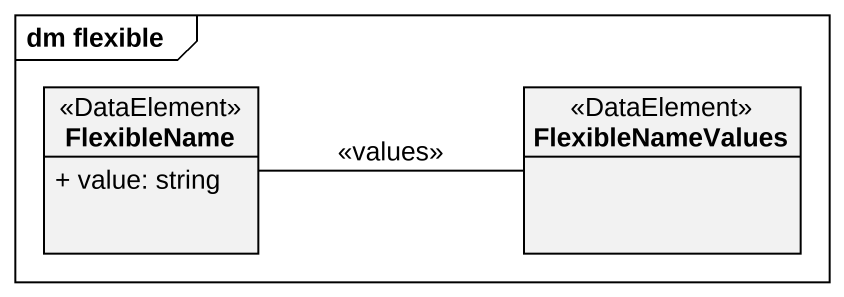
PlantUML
@startuml
mainframe dm flexible
hide circle
hide empty members
skinparam classAttributeIconSize 0
class FlexibleName <<DataElement>> {
  + value: string
}
class FlexibleNameValues <<DataElement>>
FlexibleName -right- FlexibleNameValues : <<values>>
@enduml
